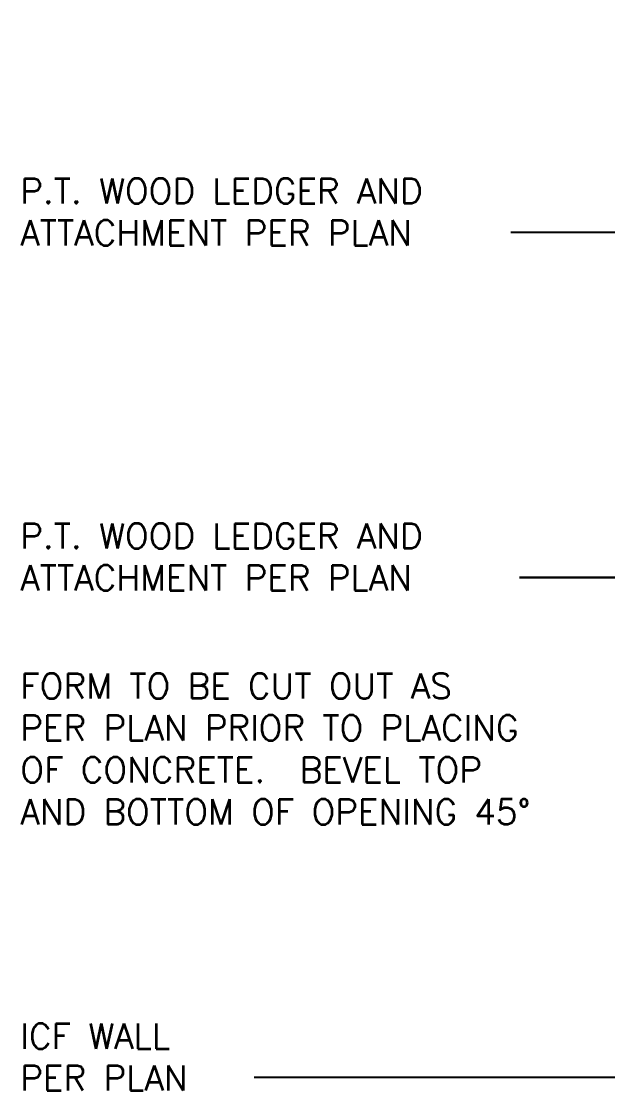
# Model space of a CAD drawing. Header units: inches. Extents: x 180 to 318, y -81 to 49.
# Drawn here: x 189.05 to 215.26, y -67.59 to -19.76 of the extents above; entities that cross this region are included whole.
import ezdxf

# ---------------------------------------------------------------- set-up
doc = ezdxf.new("R2010")
doc.units = ezdxf.units.IN
doc.header["$MEASUREMENT"] = 0
doc.layers.add('LAYER 7', color=7, linetype='Continuous')
doc.layers.add('LAYER 8', color=8, linetype='Continuous')
doc.styles.add('NOTES', font='simplex.shx', dxfattribs={"height": 1})
doc.dimstyles.new('DIM-16', dxfattribs={"dimscale": 16, "dimtxt": 0.09375, "dimasz": 0.125, "dimexe": 0.1875, "dimexo": 0.0625, "dimgap": 0.0625, "dimtad": 0, "dimtih": 1, "dimtoh": 1, "dimdec": 4, "dimzin": 3, "dimdsep": 46, "dimlunit": 4, "dimtxsty": 'NOTES', "dimcen": 0.0625, "dimclrt": 4, "dimadec": 0, "dimazin": 0, "dimtfac": 1, "dimtdec": 4, "dimtofl": 0, "dimtmove": 0, "dimatfit": 3, "dimfxl": 1, "dimfrac": 2, "dimtolj": 1, "dimtzin": 0, "dimarcsym": 0})

msp = doc.modelspace()

# ---------------------------------------------------------------- texts
at = {"layer": 'LAYER 7', "char_height": 1.125, "width": 28.91138, "attachment_point": 1, "style": 'NOTES'}
for s, insert in [('\\A1;P.T. WOOD LEDGER AND\\PATTACHMENT PER PLAN', (189.002, -26.783)), ('\\A1;P.T. WOOD LEDGER AND\\PATTACHMENT PER PLAN', (189.002, -42.215)), ('\\A1;FORM TO BE CUT OUT AS\\PPER PLAN PRIOR TO PLACING\\POF CONCRETE.  BEVEL TOP\\PAND BOTTOM OF OPENING 45%%D', (189.002, -48.925)), ('\\A1;ICF WALL\\PPER PLAN', (189.002, -64.586))]:
    msp.add_mtext(s, dxfattribs=dict(at, insert=insert))

# ---------------------------------------------------------------- leaders
at = {"layer": 'LAYER 8'}
for points in [[(241.187, 3.44), (217.544, -29.202), (210.926, -29.202)], [(253, -44.635), (211.316, -44.635), (224.646, -44.635)], [(241.937, -67.005), (210.977, -67.005), (199.459, -67.005)]]:
    msp.add_leader(points, dimstyle='DIM-16', dxfattribs=at)

doc.saveas('drawing.dxf')
